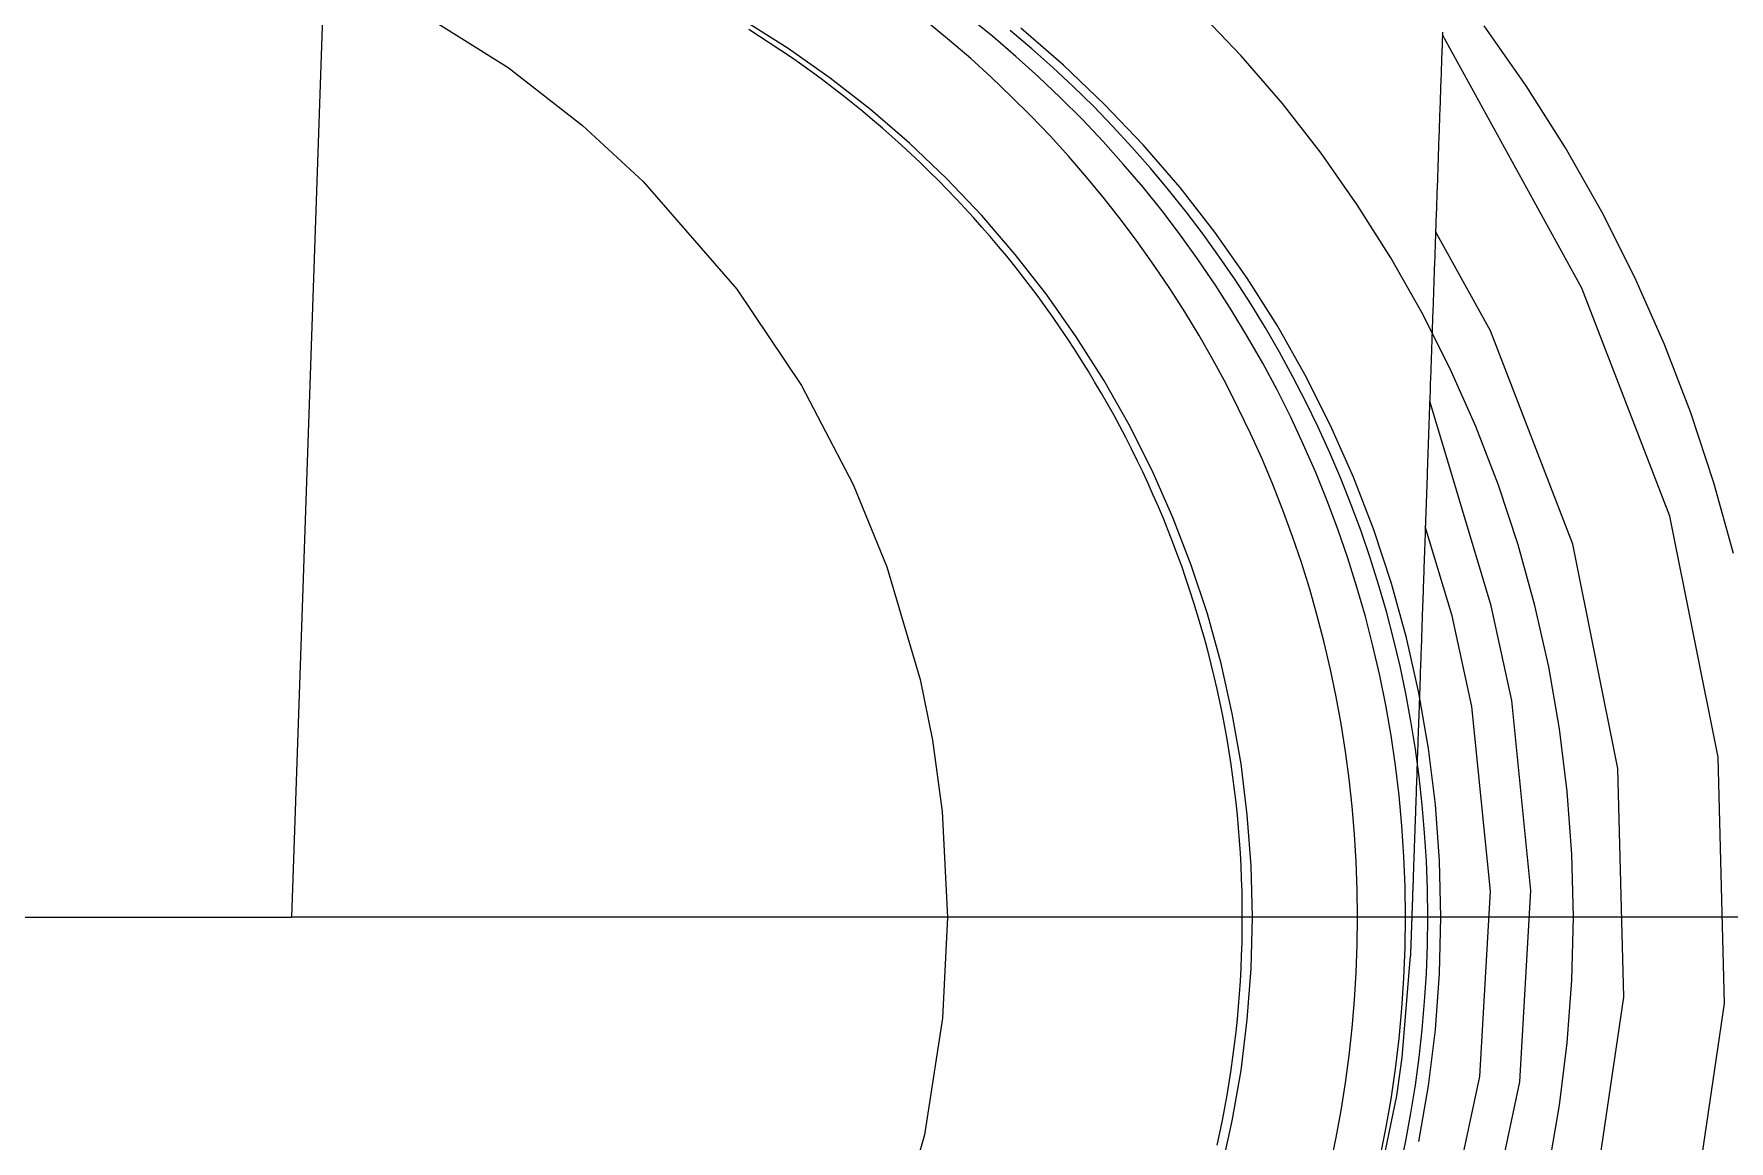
# Model space of a CAD drawing. Header units: millimetres. Extents: x -1292 to 2253, y 326 to 453.
# Drawn here: x 2097.41989 to 2097.45827, y 357.09449 to 357.11957 of the extents above; entities that cross this region are included whole.
import ezdxf

# ---------------------------------------------------------------- set-up
doc = ezdxf.new("R2010")
doc.units = ezdxf.units.MM
doc.header["$LTSCALE"] = 0.5
doc.linetypes.add('HIDDENX2', pattern=[0.75, 0.5, -0.25])
doc.layers.add('Eixo', color=4, linetype='HIDDENX2')
doc.layers.add('Esgoto', color=5, linetype='ByLayer')

msp = doc.modelspace()

# ---------------------------------------------------------------- linework, layer by layer
at = {"layer": 'Eixo'}
for p in [(2097.428394, 357.176699), (2097.348139, 357.099565), (2097.425719, 357.099565, -0.07957), (2097.425719, 357.099565, 0.10706), (2097.494499, 357.099565)]:
    msp.add_line(p, (2097.425719, 357.099565), dxfattribs=at)
at = {"layer": 'Esgoto', "color": 2}
for p, q in [((2097.428345, 357.12024), (2097.430628, 357.11881)), ((2097.447224, 357.119074), (2097.446241, 357.120107)), ((2097.436968, 357.119241), (2097.435987, 357.119863)), ((2097.440622, 357.119424), (2097.440137, 357.119822)), ((2097.441601, 357.119512), (2097.441065, 357.119946)), ((2097.443197, 357.118867), (2097.44223, 357.119702)), ((2097.453677, 357.118399), (2097.45272, 357.119759)), ((2097.43632, 357.119516), (2097.436075, 357.119671)), ((2097.436562, 357.119359), (2097.43632, 357.119516)), ((2097.436803, 357.119199), (2097.436562, 357.119359)), ((2097.441098, 357.119013), (2097.440622, 357.119424)), ((2097.442124, 357.119064), (2097.441601, 357.119512)), ((2097.44248, 357.119238), (2097.441995, 357.11965)), ((2097.451769, 357.119288), (2097.451766, 357.119207)), ((2097.451771, 357.11937), (2097.451769, 357.119288)), ((2097.451774, 357.119451), (2097.451771, 357.11937)), ((2097.451777, 357.119532), (2097.451774, 357.119451)), ((2097.45178, 357.119613), (2097.451777, 357.119532)), ((2097.454934, 357.11381), (2097.451778, 357.119553)), ((2097.437042, 357.119036), (2097.436803, 357.119199)), ((2097.437916, 357.118572), (2097.436968, 357.119241)), ((2097.437279, 357.11887), (2097.437042, 357.119036)), ((2097.441563, 357.118592), (2097.441098, 357.119013)), ((2097.442636, 357.118602), (2097.442124, 357.119064)), ((2097.442956, 357.118815), (2097.44248, 357.119238)), ((2097.448154, 357.117994), (2097.447224, 357.119074)), ((2097.451757, 357.118964), (2097.451754, 357.118883)), ((2097.45176, 357.119045), (2097.451757, 357.118964)), ((2097.451763, 357.119126), (2097.45176, 357.119045)), ((2097.451766, 357.119207), (2097.451763, 357.119126)), ((2097.430628, 357.11881), (2097.432307, 357.117501)), ((2097.437514, 357.118701), (2097.437279, 357.11887)), ((2097.437747, 357.11853), (2097.437514, 357.118701)), ((2097.437978, 357.118355), (2097.437747, 357.11853)), ((2097.438831, 357.117858), (2097.437916, 357.118572)), ((2097.442018, 357.118159), (2097.441563, 357.118592)), ((2097.443135, 357.118127), (2097.442636, 357.118602)), ((2097.443421, 357.11838), (2097.442956, 357.118815)), ((2097.444122, 357.117985), (2097.443197, 357.118867)), ((2097.451743, 357.11856), (2097.45174, 357.118479)), ((2097.451746, 357.118641), (2097.451743, 357.11856)), ((2097.451749, 357.118721), (2097.451746, 357.118641)), ((2097.451752, 357.118802), (2097.451749, 357.118721)), ((2097.451754, 357.118883), (2097.451752, 357.118802)), ((2097.438206, 357.118178), (2097.437978, 357.118355)), ((2097.438432, 357.117998), (2097.438206, 357.118178)), ((2097.442462, 357.117716), (2097.442018, 357.118159)), ((2097.443875, 357.117933), (2097.443421, 357.11838)), ((2097.451729, 357.118156), (2097.451726, 357.118076)), ((2097.451732, 357.118237), (2097.451729, 357.118156)), ((2097.451735, 357.118317), (2097.451732, 357.118237)), ((2097.451738, 357.118398), (2097.451735, 357.118317)), ((2097.45174, 357.118479), (2097.451738, 357.118398)), ((2097.454566, 357.116993), (2097.453677, 357.118399)), ((2097.438657, 357.117815), (2097.438432, 357.117998)), ((2097.438878, 357.117629), (2097.438657, 357.117815)), ((2097.43971, 357.117099), (2097.438831, 357.117858)), ((2097.443621, 357.117639), (2097.443135, 357.118127)), ((2097.444318, 357.117476), (2097.443875, 357.117933)), ((2097.445003, 357.117059), (2097.444122, 357.117985)), ((2097.44903, 357.11687), (2097.448154, 357.117994)), ((2097.451715, 357.117754), (2097.451712, 357.117673)), ((2097.451718, 357.117834), (2097.451715, 357.117754)), ((2097.451721, 357.117914), (2097.451718, 357.117834)), ((2097.451724, 357.117995), (2097.451721, 357.117914)), ((2097.451726, 357.118076), (2097.451724, 357.117995)), ((2097.432307, 357.117501), (2097.43368, 357.116231)), ((2097.439098, 357.117441), (2097.438878, 357.117629)), ((2097.439315, 357.11725), (2097.439098, 357.117441)), ((2097.442896, 357.117261), (2097.442462, 357.117716)), ((2097.444094, 357.117138), (2097.443621, 357.117639)), ((2097.44475, 357.117008), (2097.444318, 357.117476)), ((2097.451704, 357.117432), (2097.451701, 357.117352)), ((2097.451707, 357.117513), (2097.451704, 357.117432)), ((2097.45171, 357.117593), (2097.451707, 357.117513)), ((2097.451712, 357.117673), (2097.45171, 357.117593)), ((2097.43953, 357.117056), (2097.439315, 357.11725)), ((2097.439743, 357.11686), (2097.43953, 357.117056)), ((2097.44055, 357.116298), (2097.43971, 357.117099)), ((2097.443318, 357.116797), (2097.442896, 357.117261)), ((2097.444554, 357.116624), (2097.444094, 357.117138)), ((2097.445171, 357.11653), (2097.44475, 357.117008)), ((2097.445837, 357.116091), (2097.445003, 357.117059)), ((2097.45169, 357.117032), (2097.451687, 357.116952)), ((2097.451693, 357.117112), (2097.45169, 357.117032)), ((2097.451696, 357.117192), (2097.451693, 357.117112)), ((2097.451699, 357.117272), (2097.451696, 357.117192)), ((2097.451701, 357.117352), (2097.451699, 357.117272)), ((2097.455385, 357.115545), (2097.454566, 357.116993)), ((2097.439953, 357.116661), (2097.439743, 357.11686)), ((2097.440161, 357.116459), (2097.439953, 357.116661)), ((2097.443729, 357.116322), (2097.443318, 357.116797)), ((2097.445, 357.116099), (2097.444554, 357.116624)), ((2097.449851, 357.115704), (2097.44903, 357.11687)), ((2097.451676, 357.116633), (2097.451674, 357.116553)), ((2097.451679, 357.116712), (2097.451676, 357.116633)), ((2097.451682, 357.116792), (2097.451679, 357.116712)), ((2097.451685, 357.116872), (2097.451682, 357.116792)), ((2097.451687, 357.116952), (2097.451685, 357.116872)), ((2097.43368, 357.116231), (2097.435803, 357.11379)), ((2097.440366, 357.116256), (2097.440161, 357.116459)), ((2097.440569, 357.116049), (2097.440366, 357.116256)), ((2097.44135, 357.115457), (2097.44055, 357.116298)), ((2097.444128, 357.115838), (2097.443729, 357.116322)), ((2097.445579, 357.116042), (2097.445171, 357.11653)), ((2097.451663, 357.116235), (2097.45166, 357.116156)), ((2097.451665, 357.116314), (2097.451663, 357.116235)), ((2097.451668, 357.116394), (2097.451665, 357.116314)), ((2097.451671, 357.116473), (2097.451668, 357.116394)), ((2097.451674, 357.116553), (2097.451671, 357.116473)), ((2097.440769, 357.11584), (2097.440569, 357.116049)), ((2097.440966, 357.115629), (2097.440769, 357.11584)), ((2097.444516, 357.115344), (2097.444128, 357.115838)), ((2097.445431, 357.115562), (2097.445, 357.116099)), ((2097.445976, 357.115543), (2097.445579, 357.116042)), ((2097.446623, 357.115083), (2097.445837, 357.116091)), ((2097.451649, 357.115839), (2097.451646, 357.11576)), ((2097.451652, 357.115918), (2097.451649, 357.115839)), ((2097.451654, 357.115997), (2097.451652, 357.115918)), ((2097.451657, 357.116076), (2097.451654, 357.115997)), ((2097.45166, 357.116156), (2097.451657, 357.116076)), ((2097.441161, 357.115415), (2097.440966, 357.115629)), ((2097.442108, 357.114578), (2097.44135, 357.115457)), ((2097.445849, 357.115013), (2097.445431, 357.115562)), ((2097.44636, 357.115035), (2097.445976, 357.115543)), ((2097.450613, 357.1145), (2097.449851, 357.115704)), ((2097.451638, 357.115523), (2097.451635, 357.115444)), ((2097.451641, 357.115602), (2097.451638, 357.115523)), ((2097.451643, 357.115681), (2097.451641, 357.115602)), ((2097.451646, 357.11576), (2097.451643, 357.115681)), ((2097.456133, 357.114059), (2097.455385, 357.115545)), ((2097.441354, 357.115199), (2097.441161, 357.115415)), ((2097.441543, 357.114981), (2097.441354, 357.115199)), ((2097.444891, 357.11484), (2097.444516, 357.115344)), ((2097.447359, 357.114038), (2097.446623, 357.115083)), ((2097.451624, 357.11513), (2097.451622, 357.115051)), ((2097.452863, 357.112845), (2097.451623, 357.1151)), ((2097.451627, 357.115208), (2097.451624, 357.11513)), ((2097.45163, 357.115287), (2097.451627, 357.115208)), ((2097.451632, 357.115366), (2097.45163, 357.115287)), ((2097.451635, 357.115444), (2097.451632, 357.115366)), ((2097.44173, 357.11476), (2097.441543, 357.114981)), ((2097.441915, 357.114537), (2097.44173, 357.11476)), ((2097.445255, 357.114328), (2097.444891, 357.11484)), ((2097.446251, 357.114454), (2097.445849, 357.115013)), ((2097.446732, 357.114518), (2097.44636, 357.115035)), ((2097.451611, 357.114738), (2097.451608, 357.11466)), ((2097.451613, 357.114816), (2097.451611, 357.114738)), ((2097.451616, 357.114895), (2097.451613, 357.114816)), ((2097.451619, 357.114973), (2097.451616, 357.114895)), ((2097.451622, 357.115051), (2097.451619, 357.114973)), ((2097.442096, 357.114311), (2097.441915, 357.114537)), ((2097.442275, 357.114084), (2097.442096, 357.114311)), ((2097.442822, 357.113662), (2097.442108, 357.114578)), ((2097.445605, 357.113807), (2097.445255, 357.114328)), ((2097.446639, 357.113884), (2097.446251, 357.114454)), ((2097.447091, 357.113992), (2097.446732, 357.114518)), ((2097.451315, 357.113259), (2097.450613, 357.1145)), ((2097.451597, 357.114348), (2097.451594, 357.11427)), ((2097.4516, 357.114426), (2097.451597, 357.114348)), ((2097.451603, 357.114504), (2097.4516, 357.114426)), ((2097.451605, 357.114582), (2097.451603, 357.114504)), ((2097.451608, 357.11466), (2097.451605, 357.114582)), ((2097.442451, 357.113854), (2097.442275, 357.114084)), ((2097.447437, 357.113457), (2097.447091, 357.113992)), ((2097.448042, 357.112958), (2097.447359, 357.114038)), ((2097.451584, 357.113959), (2097.451581, 357.113882)), ((2097.451586, 357.114037), (2097.451584, 357.113959)), ((2097.451589, 357.114114), (2097.451586, 357.114037)), ((2097.451592, 357.114192), (2097.451589, 357.114114)), ((2097.451594, 357.11427), (2097.451592, 357.114192)), ((2097.456806, 357.112538), (2097.456133, 357.114059)), ((2097.435803, 357.11379), (2097.437268, 357.111608)), ((2097.442624, 357.113622), (2097.442451, 357.113854)), ((2097.442795, 357.113389), (2097.442624, 357.113622)), ((2097.44349, 357.112712), (2097.442822, 357.113662)), ((2097.445943, 357.113278), (2097.445605, 357.113807)), ((2097.447011, 357.113304), (2097.446639, 357.113884)), ((2097.45157, 357.113573), (2097.451568, 357.113495)), ((2097.451573, 357.11365), (2097.45157, 357.113573)), ((2097.451576, 357.113727), (2097.451573, 357.11365)), ((2097.451578, 357.113804), (2097.451576, 357.113727)), ((2097.451581, 357.113882), (2097.451578, 357.113804)), ((2097.45693, 357.108652), (2097.454934, 357.11381)), ((2097.442962, 357.113153), (2097.442795, 357.113389)), ((2097.443127, 357.112915), (2097.442962, 357.113153)), ((2097.446268, 357.112741), (2097.445943, 357.113278)), ((2097.447368, 357.112714), (2097.447011, 357.113304)), ((2097.447769, 357.112914), (2097.447437, 357.113457)), ((2097.451955, 357.111986), (2097.451315, 357.113259)), ((2097.451557, 357.113188), (2097.451554, 357.113111)), ((2097.45156, 357.113265), (2097.451557, 357.113188)), ((2097.451562, 357.113342), (2097.45156, 357.113265)), ((2097.451565, 357.113418), (2097.451562, 357.113342)), ((2097.451568, 357.113495), (2097.451565, 357.113418)), ((2097.443288, 357.112675), (2097.443127, 357.112915)), ((2097.448089, 357.112363), (2097.447769, 357.112914)), ((2097.448672, 357.111845), (2097.448042, 357.112958)), ((2097.451544, 357.112806), (2097.451541, 357.11273)), ((2097.451546, 357.112882), (2097.451544, 357.112806)), ((2097.451549, 357.112958), (2097.451546, 357.112882)), ((2097.451552, 357.113035), (2097.451549, 357.112958)), ((2097.451554, 357.113111), (2097.451552, 357.113035)), ((2097.454733, 357.108012), (2097.452863, 357.112845)), ((2097.443447, 357.112433), (2097.443288, 357.112675)), ((2097.443603, 357.112189), (2097.443447, 357.112433)), ((2097.444111, 357.111731), (2097.44349, 357.112712)), ((2097.446581, 357.112196), (2097.446268, 357.112741)), ((2097.447709, 357.112115), (2097.447368, 357.112714)), ((2097.45153, 357.112426), (2097.451528, 357.11235)), ((2097.451533, 357.112502), (2097.45153, 357.112426)), ((2097.451536, 357.112578), (2097.451533, 357.112502)), ((2097.451538, 357.112653), (2097.451536, 357.112578)), ((2097.451541, 357.11273), (2097.451538, 357.112653)), ((2097.457405, 357.110986), (2097.456806, 357.112538)), ((2097.443756, 357.111943), (2097.443603, 357.112189)), ((2097.446879, 357.111643), (2097.446581, 357.112196)), ((2097.448034, 357.111507), (2097.447709, 357.112115)), ((2097.448395, 357.111805), (2097.448089, 357.112363)), ((2097.451517, 357.112049), (2097.451515, 357.111974)), ((2097.45152, 357.112124), (2097.451517, 357.112049)), ((2097.451523, 357.112199), (2097.45152, 357.112124)), ((2097.451525, 357.112275), (2097.451523, 357.112199)), ((2097.451528, 357.11235), (2097.451525, 357.112275)), ((2097.443905, 357.111695), (2097.443756, 357.111943)), ((2097.444052, 357.111446), (2097.443905, 357.111695)), ((2097.444683, 357.11072), (2097.444111, 357.111731)), ((2097.447165, 357.111084), (2097.446879, 357.111643)), ((2097.448687, 357.111239), (2097.448395, 357.111805)), ((2097.449246, 357.110703), (2097.448672, 357.111845)), ((2097.451504, 357.111675), (2097.451502, 357.1116)), ((2097.451507, 357.111749), (2097.451504, 357.111675)), ((2097.45151, 357.111824), (2097.451507, 357.111749)), ((2097.451512, 357.111899), (2097.45151, 357.111824)), ((2097.451515, 357.111974), (2097.451512, 357.111899)), ((2097.452533, 357.110682), (2097.451955, 357.111986)), ((2097.437268, 357.111608), (2097.43844, 357.109369)), ((2097.444196, 357.111195), (2097.444052, 357.111446)), ((2097.448343, 357.110891), (2097.448034, 357.111507)), ((2097.448965, 357.110666), (2097.448687, 357.111239)), ((2097.451489, 357.11123), (2097.451486, 357.111156)), ((2097.451492, 357.111303), (2097.451489, 357.11123)), ((2097.45288, 357.106617), (2097.45149, 357.111254)), ((2097.451494, 357.111377), (2097.451492, 357.111303)), ((2097.451497, 357.111451), (2097.451494, 357.111377)), ((2097.451499, 357.111526), (2097.451497, 357.111451)), ((2097.451502, 357.1116), (2097.451499, 357.111526)), ((2097.444336, 357.110942), (2097.444196, 357.111195)), ((2097.444474, 357.110687), (2097.444336, 357.110942)), ((2097.447436, 357.110518), (2097.447165, 357.111084)), ((2097.448635, 357.110267), (2097.448343, 357.110891)), ((2097.451476, 357.110863), (2097.451474, 357.110789)), ((2097.451479, 357.110936), (2097.451476, 357.110863)), ((2097.451481, 357.111009), (2097.451479, 357.110936)), ((2097.451484, 357.111082), (2097.451481, 357.111009)), ((2097.451486, 357.111156), (2097.451484, 357.111082)), ((2097.457926, 357.109406), (2097.457405, 357.110986)), ((2097.444608, 357.110431), (2097.444474, 357.110687)), ((2097.445205, 357.109683), (2097.444683, 357.11072)), ((2097.447694, 357.109945), (2097.447436, 357.110518)), ((2097.449229, 357.110086), (2097.448965, 357.110666)), ((2097.449764, 357.109534), (2097.449246, 357.110703)), ((2097.451464, 357.110499), (2097.451461, 357.110427)), ((2097.451466, 357.110571), (2097.451464, 357.110499)), ((2097.451469, 357.110644), (2097.451466, 357.110571)), ((2097.451471, 357.110717), (2097.451469, 357.110644)), ((2097.451474, 357.110789), (2097.451471, 357.110717)), ((2097.453045, 357.109352), (2097.452533, 357.110682)), ((2097.444739, 357.110173), (2097.444608, 357.110431)), ((2097.444867, 357.109913), (2097.444739, 357.110173)), ((2097.448911, 357.109635), (2097.448635, 357.110267)), ((2097.449479, 357.1095), (2097.449229, 357.110086)), ((2097.451451, 357.110139), (2097.451449, 357.110068)), ((2097.451454, 357.110211), (2097.451451, 357.110139)), ((2097.451456, 357.110282), (2097.451454, 357.110211)), ((2097.451459, 357.110355), (2097.451456, 357.110282)), ((2097.451461, 357.110427), (2097.451459, 357.110355)), ((2097.444992, 357.109652), (2097.444867, 357.109913)), ((2097.447938, 357.109366), (2097.447694, 357.109945)), ((2097.451436, 357.109712), (2097.451434, 357.109642)), ((2097.451439, 357.109783), (2097.451436, 357.109712)), ((2097.451441, 357.109854), (2097.451439, 357.109783)), ((2097.451444, 357.109925), (2097.451441, 357.109854)), ((2097.451446, 357.109996), (2097.451444, 357.109925)), ((2097.451449, 357.110068), (2097.451446, 357.109996)), ((2097.43844, 357.109369), (2097.439199, 357.107501)), ((2097.445114, 357.10939), (2097.444992, 357.109652)), ((2097.445232, 357.109126), (2097.445114, 357.10939)), ((2097.445675, 357.108621), (2097.445205, 357.109683)), ((2097.448168, 357.108782), (2097.447938, 357.109366)), ((2097.44917, 357.108996), (2097.448911, 357.109635)), ((2097.449715, 357.108908), (2097.449479, 357.1095)), ((2097.450223, 357.108341), (2097.449764, 357.109534)), ((2097.451424, 357.109361), (2097.451422, 357.109291)), ((2097.451427, 357.109431), (2097.451424, 357.109361)), ((2097.451429, 357.109501), (2097.451427, 357.109431)), ((2097.451432, 357.109571), (2097.451429, 357.109501)), ((2097.451434, 357.109642), (2097.451432, 357.109571)), ((2097.453492, 357.107998), (2097.453045, 357.109352)), ((2097.458369, 357.107802), (2097.457926, 357.109406)), ((2097.445348, 357.10886), (2097.445232, 357.109126)), ((2097.449412, 357.108351), (2097.44917, 357.108996)), ((2097.45141, 357.108944), (2097.451407, 357.108875)), ((2097.451412, 357.109013), (2097.45141, 357.108944)), ((2097.451415, 357.109082), (2097.451412, 357.109013)), ((2097.451417, 357.109151), (2097.451415, 357.109082)), ((2097.451419, 357.109221), (2097.451417, 357.109151)), ((2097.451422, 357.109291), (2097.451419, 357.109221)), ((2097.44546, 357.108593), (2097.445348, 357.10886)), ((2097.445568, 357.108325), (2097.44546, 357.108593)), ((2097.446093, 357.107537), (2097.445675, 357.108621)), ((2097.448384, 357.108192), (2097.448168, 357.108782)), ((2097.449936, 357.108311), (2097.449715, 357.108908)), ((2097.451398, 357.108601), (2097.451395, 357.108533)), ((2097.4514, 357.108669), (2097.451398, 357.108601)), ((2097.451403, 357.108737), (2097.4514, 357.108669)), ((2097.451405, 357.108806), (2097.451403, 357.108737)), ((2097.451407, 357.108875), (2097.451405, 357.108806)), ((2097.458024, 357.103186), (2097.45693, 357.108652)), ((2097.445674, 357.108055), (2097.445568, 357.108325)), ((2097.448586, 357.107597), (2097.448384, 357.108192)), ((2097.449636, 357.107699), (2097.449412, 357.108351)), ((2097.450142, 357.107708), (2097.449936, 357.108311)), ((2097.450624, 357.107127), (2097.450223, 357.108341)), ((2097.451384, 357.108195), (2097.451381, 357.108128)), ((2097.451386, 357.108262), (2097.451384, 357.108195)), ((2097.451388, 357.10833), (2097.451386, 357.108262)), ((2097.451391, 357.108397), (2097.451388, 357.10833)), ((2097.451393, 357.108465), (2097.451391, 357.108397)), ((2097.451998, 357.106389), (2097.451391, 357.108413)), ((2097.451395, 357.108533), (2097.451393, 357.108465)), ((2097.445776, 357.107785), (2097.445674, 357.108055)), ((2097.445875, 357.107513), (2097.445776, 357.107785)), ((2097.45137, 357.107796), (2097.451368, 357.10773)), ((2097.451372, 357.107862), (2097.45137, 357.107796)), ((2097.451374, 357.107928), (2097.451372, 357.107862)), ((2097.451377, 357.107995), (2097.451374, 357.107928)), ((2097.451379, 357.108061), (2097.451377, 357.107995)), ((2097.451381, 357.108128), (2097.451379, 357.108061)), ((2097.453872, 357.106624), (2097.453492, 357.107998)), ((2097.455749, 357.102931), (2097.454733, 357.108012)), ((2097.439199, 357.107501), (2097.439952, 357.104947)), ((2097.44597, 357.107239), (2097.445875, 357.107513)), ((2097.446457, 357.106435), (2097.446093, 357.107537)), ((2097.448773, 357.106998), (2097.448586, 357.107597)), ((2097.449844, 357.107042), (2097.449636, 357.107699)), ((2097.450334, 357.107101), (2097.450142, 357.107708)), ((2097.451356, 357.107404), (2097.451354, 357.10734)), ((2097.451359, 357.107469), (2097.451356, 357.107404)), ((2097.451361, 357.107534), (2097.451359, 357.107469)), ((2097.451363, 357.107599), (2097.451361, 357.107534)), ((2097.451365, 357.107665), (2097.451363, 357.107599)), ((2097.451368, 357.10773), (2097.451365, 357.107665)), ((2097.446062, 357.106965), (2097.44597, 357.107239)), ((2097.450033, 357.106379), (2097.449844, 357.107042)), ((2097.45051, 357.106489), (2097.450334, 357.107101)), ((2097.450965, 357.105895), (2097.450624, 357.107127)), ((2097.451343, 357.10702), (2097.451341, 357.106957)), ((2097.451345, 357.107083), (2097.451343, 357.10702)), ((2097.451347, 357.107147), (2097.451345, 357.107083)), ((2097.45135, 357.107211), (2097.451347, 357.107147)), ((2097.451352, 357.107275), (2097.45135, 357.107211)), ((2097.451354, 357.10734), (2097.451352, 357.107275)), ((2097.446151, 357.106689), (2097.446062, 357.106965)), ((2097.446236, 357.106413), (2097.446151, 357.106689)), ((2097.448945, 357.106394), (2097.448773, 357.106998)), ((2097.45133, 357.106644), (2097.451328, 357.106582)), ((2097.451332, 357.106706), (2097.45133, 357.106644)), ((2097.451334, 357.106768), (2097.451332, 357.106706)), ((2097.451336, 357.106831), (2097.451334, 357.106768)), ((2097.451339, 357.106894), (2097.451336, 357.106831)), ((2097.451341, 357.106957), (2097.451339, 357.106894)), ((2097.454184, 357.105233), (2097.453872, 357.106624)), ((2097.446318, 357.106135), (2097.446236, 357.106413)), ((2097.446766, 357.105315), (2097.446457, 357.106435)), ((2097.449103, 357.105786), (2097.448945, 357.106394)), ((2097.450205, 357.105711), (2097.450033, 357.106379)), ((2097.450672, 357.105873), (2097.45051, 357.106489)), ((2097.451317, 357.106275), (2097.451315, 357.106214)), ((2097.451319, 357.106336), (2097.451317, 357.106275)), ((2097.451321, 357.106397), (2097.451319, 357.106336)), ((2097.451323, 357.106458), (2097.451321, 357.106397)), ((2097.451326, 357.10652), (2097.451323, 357.106458)), ((2097.451328, 357.106582), (2097.451326, 357.10652)), ((2097.452447, 357.104334), (2097.451998, 357.106389)), ((2097.453348, 357.104477), (2097.45288, 357.106617)), ((2097.446397, 357.105857), (2097.446318, 357.106135)), ((2097.446472, 357.105577), (2097.446397, 357.105857)), ((2097.450818, 357.105253), (2097.450672, 357.105873)), ((2097.451245, 357.104647), (2097.450965, 357.105895)), ((2097.451303, 357.105855), (2097.451301, 357.105796)), ((2097.451305, 357.105914), (2097.451303, 357.105855)), ((2097.451307, 357.105974), (2097.451305, 357.105914)), ((2097.451309, 357.106034), (2097.451307, 357.105974)), ((2097.451311, 357.106094), (2097.451309, 357.106034)), ((2097.451313, 357.106154), (2097.451311, 357.106094)), ((2097.451315, 357.106214), (2097.451313, 357.106154)), ((2097.446544, 357.105297), (2097.446472, 357.105577)), ((2097.449246, 357.105174), (2097.449103, 357.105786)), ((2097.450359, 357.105039), (2097.450205, 357.105711)), ((2097.45129, 357.105504), (2097.451288, 357.105446)), ((2097.451292, 357.105562), (2097.45129, 357.105504)), ((2097.451294, 357.10562), (2097.451292, 357.105562)), ((2097.451296, 357.105678), (2097.451294, 357.10562)), ((2097.451298, 357.105737), (2097.451296, 357.105678)), ((2097.451301, 357.105796), (2097.451298, 357.105737)), ((2097.446612, 357.105016), (2097.446544, 357.105297)), ((2097.44702, 357.104182), (2097.446766, 357.105315)), ((2097.449374, 357.104559), (2097.449246, 357.105174)), ((2097.45095, 357.104629), (2097.450818, 357.105253)), ((2097.451277, 357.105104), (2097.451275, 357.105048)), ((2097.451278, 357.105161), (2097.451277, 357.105104)), ((2097.45128, 357.105217), (2097.451278, 357.105161)), ((2097.451282, 357.105274), (2097.45128, 357.105217)), ((2097.451284, 357.105331), (2097.451282, 357.105274)), ((2097.451286, 357.105388), (2097.451284, 357.105331)), ((2097.451288, 357.105446), (2097.451286, 357.105388)), ((2097.454428, 357.103828), (2097.454184, 357.105233)), ((2097.439952, 357.104947), (2097.44023, 357.103577)), ((2097.446677, 357.104733), (2097.446612, 357.105016)), ((2097.446738, 357.104451), (2097.446677, 357.104733)), ((2097.450496, 357.104364), (2097.450359, 357.105039)), ((2097.451263, 357.104716), (2097.451261, 357.104662)), ((2097.451265, 357.104771), (2097.451263, 357.104716)), ((2097.451267, 357.104826), (2097.451265, 357.104771)), ((2097.451269, 357.104881), (2097.451267, 357.104826)), ((2097.451271, 357.104937), (2097.451269, 357.104881)), ((2097.451273, 357.104992), (2097.451271, 357.104937)), ((2097.451275, 357.105048), (2097.451273, 357.104992)), ((2097.446796, 357.104167), (2097.446738, 357.104451)), ((2097.449487, 357.103941), (2097.449374, 357.104559)), ((2097.450614, 357.103684), (2097.450496, 357.104364)), ((2097.451066, 357.104003), (2097.45095, 357.104629)), ((2097.451463, 357.103388), (2097.451245, 357.104647)), ((2097.45125, 357.104341), (2097.451248, 357.104288)), ((2097.451252, 357.104393), (2097.45125, 357.104341)), ((2097.451254, 357.104447), (2097.451252, 357.104393)), ((2097.451256, 357.1045), (2097.451254, 357.104447)), ((2097.451257, 357.104554), (2097.451256, 357.1045)), ((2097.451259, 357.104608), (2097.451257, 357.104554)), ((2097.451261, 357.104662), (2097.451259, 357.104608)), ((2097.452863, 357.100152), (2097.452447, 357.104334)), ((2097.453776, 357.100172), (2097.453348, 357.104477)), ((2097.446851, 357.103883), (2097.446796, 357.104167)), ((2097.447219, 357.103037), (2097.44702, 357.104182)), ((2097.449586, 357.103321), (2097.449487, 357.103941)), ((2097.451167, 357.103374), (2097.451066, 357.104003)), ((2097.451237, 357.103977), (2097.451236, 357.103926)), ((2097.451239, 357.104028), (2097.451237, 357.103977)), ((2097.451241, 357.104079), (2097.451239, 357.104028)), ((2097.451243, 357.104131), (2097.451241, 357.104079)), ((2097.451245, 357.104183), (2097.451243, 357.104131)), ((2097.451246, 357.104235), (2097.451245, 357.104183)), ((2097.451248, 357.104288), (2097.451246, 357.104235)), ((2097.44023, 357.103577), (2097.440452, 357.101961)), ((2097.446902, 357.103598), (2097.446851, 357.103883)), ((2097.446949, 357.103312), (2097.446902, 357.103598)), ((2097.450714, 357.103002), (2097.450614, 357.103684)), ((2097.451224, 357.103577), (2097.451222, 357.103528)), ((2097.451225, 357.103626), (2097.451224, 357.103577)), ((2097.451227, 357.103675), (2097.451225, 357.103626)), ((2097.451229, 357.103725), (2097.451227, 357.103675)), ((2097.45123, 357.103775), (2097.451229, 357.103725)), ((2097.451232, 357.103825), (2097.45123, 357.103775)), ((2097.451234, 357.103875), (2097.451232, 357.103825)), ((2097.451236, 357.103926), (2097.451234, 357.103875)), ((2097.454602, 357.102413), (2097.454428, 357.103828)), ((2097.446993, 357.103026), (2097.446949, 357.103312)), ((2097.449669, 357.102698), (2097.449586, 357.103321)), ((2097.451252, 357.102743), (2097.451167, 357.103374)), ((2097.45121, 357.103193), (2097.451209, 357.103147)), ((2097.451212, 357.10324), (2097.45121, 357.103193)), ((2097.451214, 357.103288), (2097.451212, 357.10324)), ((2097.451215, 357.103335), (2097.451214, 357.103288)), ((2097.451217, 357.103383), (2097.451215, 357.103335)), ((2097.451219, 357.103431), (2097.451217, 357.103383)), ((2097.45122, 357.103479), (2097.451219, 357.103431)), ((2097.451222, 357.103528), (2097.45122, 357.103479)), ((2097.451619, 357.102119), (2097.451463, 357.103388)), ((2097.458167, 357.097613), (2097.458024, 357.103186)), ((2097.447034, 357.10274), (2097.446993, 357.103026)), ((2097.447361, 357.101885), (2097.447219, 357.103037)), ((2097.450797, 357.102318), (2097.450714, 357.103002)), ((2097.451198, 357.102828), (2097.451196, 357.102783)), ((2097.451199, 357.102872), (2097.451198, 357.102828)), ((2097.451201, 357.102917), (2097.451199, 357.102872)), ((2097.451202, 357.102963), (2097.451201, 357.102917)), ((2097.451204, 357.103008), (2097.451202, 357.102963)), ((2097.451205, 357.103054), (2097.451204, 357.103008)), ((2097.451207, 357.1031), (2097.451205, 357.103054)), ((2097.451209, 357.103147), (2097.451207, 357.1031)), ((2097.455883, 357.09775), (2097.455749, 357.102931)), ((2097.447071, 357.102453), (2097.447034, 357.10274)), ((2097.447105, 357.102165), (2097.447071, 357.102453)), ((2097.449737, 357.102074), (2097.449669, 357.102698)), ((2097.451184, 357.102438), (2097.451183, 357.102396)), ((2097.451186, 357.10248), (2097.451184, 357.102438)), ((2097.451187, 357.102522), (2097.451186, 357.10248)), ((2097.451188, 357.102565), (2097.451187, 357.102522)), ((2097.45119, 357.102608), (2097.451188, 357.102565)), ((2097.451191, 357.102651), (2097.45119, 357.102608)), ((2097.451193, 357.102695), (2097.451191, 357.102651)), ((2097.451195, 357.102739), (2097.451193, 357.102695)), ((2097.451196, 357.102783), (2097.451195, 357.102739)), ((2097.451322, 357.102109), (2097.451252, 357.102743)), ((2097.454707, 357.100991), (2097.454602, 357.102413)), ((2097.447135, 357.101877), (2097.447105, 357.102165)), ((2097.44979, 357.101448), (2097.449737, 357.102074)), ((2097.450861, 357.101631), (2097.450797, 357.102318)), ((2097.45117, 357.102031), (2097.451169, 357.101991)), ((2097.451171, 357.10207), (2097.45117, 357.102031)), ((2097.451173, 357.10211), (2097.451171, 357.10207)), ((2097.451174, 357.10215), (2097.451173, 357.10211)), ((2097.451175, 357.10219), (2097.451174, 357.10215)), ((2097.451177, 357.102231), (2097.451175, 357.10219)), ((2097.451178, 357.102272), (2097.451177, 357.102231)), ((2097.45118, 357.102313), (2097.451178, 357.102272)), ((2097.451181, 357.102354), (2097.45118, 357.102313)), ((2097.451183, 357.102396), (2097.451181, 357.102354)), ((2097.451376, 357.101475), (2097.451322, 357.102109)), ((2097.451713, 357.100843), (2097.451619, 357.102119)), ((2097.440452, 357.101961), (2097.440574, 357.099565)), ((2097.447161, 357.101589), (2097.447135, 357.101877)), ((2097.447446, 357.100726), (2097.447361, 357.101885)), ((2097.451157, 357.101649), (2097.451155, 357.101613)), ((2097.451158, 357.101686), (2097.451157, 357.101649)), ((2097.451159, 357.101724), (2097.451158, 357.101686)), ((2097.451161, 357.101761), (2097.451159, 357.101724)), ((2097.451162, 357.101799), (2097.451161, 357.101761)), ((2097.451163, 357.101837), (2097.451162, 357.101799)), ((2097.451165, 357.101875), (2097.451163, 357.101837)), ((2097.451166, 357.101914), (2097.451165, 357.101875)), ((2097.451167, 357.101952), (2097.451166, 357.101914)), ((2097.451169, 357.101991), (2097.451167, 357.101952)), ((2097.447184, 357.1013), (2097.447161, 357.101589)), ((2097.447204, 357.101012), (2097.447184, 357.1013)), ((2097.449828, 357.100821), (2097.44979, 357.101448)), ((2097.450906, 357.100943), (2097.450861, 357.101631)), ((2097.451143, 357.101259), (2097.451142, 357.101225)), ((2097.451144, 357.101293), (2097.451143, 357.101259)), ((2097.451146, 357.101328), (2097.451144, 357.101293)), ((2097.451147, 357.101363), (2097.451146, 357.101328)), ((2097.451148, 357.101398), (2097.451147, 357.101363)), ((2097.451149, 357.101433), (2097.451148, 357.101398)), ((2097.45115, 357.101468), (2097.451149, 357.101433)), ((2097.451152, 357.101504), (2097.45115, 357.101468)), ((2097.451153, 357.10154), (2097.451152, 357.101504)), ((2097.451154, 357.101576), (2097.451153, 357.10154)), ((2097.451155, 357.101613), (2097.451154, 357.101576)), ((2097.451415, 357.100839), (2097.451376, 357.101475)), ((2097.447219, 357.100723), (2097.447204, 357.101012)), ((2097.450934, 357.100255), (2097.450906, 357.100943)), ((2097.45113, 357.100868), (2097.451129, 357.100837)), ((2097.451131, 357.100899), (2097.45113, 357.100868)), ((2097.451132, 357.100931), (2097.451131, 357.100899)), ((2097.451133, 357.100962), (2097.451132, 357.100931)), ((2097.451134, 357.100994), (2097.451133, 357.100962)), ((2097.451135, 357.101027), (2097.451134, 357.100994)), ((2097.451136, 357.101059), (2097.451135, 357.101027)), ((2097.451137, 357.101092), (2097.451136, 357.101059)), ((2097.451139, 357.101125), (2097.451137, 357.101092)), ((2097.45114, 357.101158), (2097.451139, 357.101125)), ((2097.451141, 357.101192), (2097.45114, 357.101158)), ((2097.451142, 357.101225), (2097.451141, 357.101192)), ((2097.454742, 357.099565), (2097.454707, 357.100991)), ((2097.447232, 357.100433), (2097.447219, 357.100723)), ((2097.447475, 357.099565), (2097.447446, 357.100726)), ((2097.449851, 357.100193), (2097.449828, 357.100821)), ((2097.451116, 357.100483), (2097.451115, 357.100455)), ((2097.451117, 357.100511), (2097.451116, 357.100483)), ((2097.451118, 357.10054), (2097.451117, 357.100511)), ((2097.451119, 357.100568), (2097.451118, 357.10054)), ((2097.45112, 357.100597), (2097.451119, 357.100568)), ((2097.451121, 357.100626), (2097.45112, 357.100597)), ((2097.451122, 357.100656), (2097.451121, 357.100626)), ((2097.451123, 357.100685), (2097.451122, 357.100656)), ((2097.451124, 357.100715), (2097.451123, 357.100685)), ((2097.451125, 357.100745), (2097.451124, 357.100715)), ((2097.451126, 357.100775), (2097.451125, 357.100745)), ((2097.451127, 357.100806), (2097.451126, 357.100775)), ((2097.451129, 357.100837), (2097.451127, 357.100806)), ((2097.451438, 357.100202), (2097.451415, 357.100839)), ((2097.451745, 357.099565), (2097.451713, 357.100843)), ((2097.447241, 357.100144), (2097.447232, 357.100433)), ((2097.447246, 357.099855), (2097.447241, 357.100144)), ((2097.449859, 357.099565), (2097.449851, 357.100193)), ((2097.450943, 357.099565), (2097.450934, 357.100255)), ((2097.451104, 357.100138), (2097.451103, 357.100113)), ((2097.451103, 357.100113), (2097.451103, 357.100088)), ((2097.451105, 357.100163), (2097.451104, 357.100138)), ((2097.451106, 357.100189), (2097.451105, 357.100163)), ((2097.451107, 357.100214), (2097.451106, 357.100189)), ((2097.451108, 357.10024), (2097.451107, 357.100214)), ((2097.451109, 357.100266), (2097.451108, 357.10024)), ((2097.45111, 357.100292), (2097.451109, 357.100266)), ((2097.451111, 357.100319), (2097.45111, 357.100292)), ((2097.451112, 357.100346), (2097.451111, 357.100319)), ((2097.451113, 357.1004), (2097.451112, 357.100373)), ((2097.451112, 357.100373), (2097.451112, 357.100346)), ((2097.451114, 357.100427), (2097.451113, 357.1004)), ((2097.451115, 357.100455), (2097.451114, 357.100427)), ((2097.451446, 357.099565), (2097.451438, 357.100202)), ((2097.452628, 357.095956), (2097.452863, 357.100152)), ((2097.453533, 357.095834), (2097.453776, 357.100172)), ((2097.447248, 357.099565), (2097.447246, 357.099855)), ((2097.45109, 357.099724), (2097.451089, 357.099703)), ((2097.451091, 357.099745), (2097.45109, 357.099724)), ((2097.451092, 357.099788), (2097.451091, 357.099767)), ((2097.451091, 357.099767), (2097.451091, 357.099745)), ((2097.451093, 357.09981), (2097.451092, 357.099788)), ((2097.451094, 357.099832), (2097.451093, 357.09981)), ((2097.451095, 357.099877), (2097.451094, 357.099854)), ((2097.451094, 357.099854), (2097.451094, 357.099832)), ((2097.451096, 357.099899), (2097.451095, 357.099877)), ((2097.451097, 357.099922), (2097.451096, 357.099899)), ((2097.451098, 357.099945), (2097.451097, 357.099922)), ((2097.451099, 357.099992), (2097.451098, 357.099969)), ((2097.451098, 357.099969), (2097.451098, 357.099945)), ((2097.4511, 357.100016), (2097.451099, 357.099992)), ((2097.451101, 357.10004), (2097.4511, 357.100016)), ((2097.451102, 357.100064), (2097.451101, 357.10004)), ((2097.451103, 357.100088), (2097.451102, 357.100064)), ((2097.440574, 357.099565), (2097.440462, 357.097274)), ((2097.447246, 357.099276), (2097.447248, 357.099565)), ((2097.447446, 357.098404), (2097.447475, 357.099565)), ((2097.449851, 357.098937), (2097.449859, 357.099565)), ((2097.450934, 357.098876), (2097.450943, 357.099565)), ((2097.451077, 357.099344), (2097.451076, 357.099327)), ((2097.451078, 357.099379), (2097.451077, 357.099361)), ((2097.451077, 357.099361), (2097.451077, 357.099344)), ((2097.451079, 357.099396), (2097.451078, 357.099379)), ((2097.45108, 357.099432), (2097.451079, 357.099414)), ((2097.451079, 357.099414), (2097.451079, 357.099396)), ((2097.451081, 357.099468), (2097.45108, 357.09945)), ((2097.45108, 357.09945), (2097.45108, 357.099432)), ((2097.451082, 357.099487), (2097.451081, 357.099468)), ((2097.451083, 357.099524), (2097.451082, 357.099505)), ((2097.451082, 357.099505), (2097.451082, 357.099487)), ((2097.451084, 357.099543), (2097.451083, 357.099524)), ((2097.451085, 357.099582), (2097.451084, 357.099563)), ((2097.451084, 357.099563), (2097.451084, 357.099543)), ((2097.451086, 357.099602), (2097.451085, 357.099582)), ((2097.451087, 357.099642), (2097.451086, 357.099622)), ((2097.451086, 357.099622), (2097.451086, 357.099602)), ((2097.451088, 357.099662), (2097.451087, 357.099642)), ((2097.451089, 357.099683), (2097.451088, 357.099662)), ((2097.451089, 357.099703), (2097.451089, 357.099683)), ((2097.451438, 357.098928), (2097.451446, 357.099565)), ((2097.451713, 357.098287), (2097.451745, 357.099565)), ((2097.454707, 357.09814), (2097.454742, 357.099565)), ((2097.447232, 357.098697), (2097.447241, 357.098986)), ((2097.447241, 357.098986), (2097.447246, 357.099276)), ((2097.451064, 357.098965), (2097.451063, 357.098953)), ((2097.451063, 357.098953), (2097.451063, 357.098941)), ((2097.451065, 357.09899), (2097.451064, 357.098977)), ((2097.451064, 357.098977), (2097.451064, 357.098965)), ((2097.451066, 357.099028), (2097.451065, 357.099015)), ((2097.451065, 357.099015), (2097.451065, 357.099003)), ((2097.451065, 357.099003), (2097.451065, 357.09899)), ((2097.451067, 357.099055), (2097.451066, 357.099042)), ((2097.451066, 357.099042), (2097.451066, 357.099028)), ((2097.451068, 357.099082), (2097.451067, 357.099069)), ((2097.451067, 357.099069), (2097.451067, 357.099055)), ((2097.451069, 357.09911), (2097.451068, 357.099096)), ((2097.451068, 357.099096), (2097.451068, 357.099082)), ((2097.45107, 357.099139), (2097.451069, 357.099125)), ((2097.451069, 357.099125), (2097.451069, 357.09911)), ((2097.451071, 357.099169), (2097.45107, 357.099154)), ((2097.45107, 357.099154), (2097.45107, 357.099139)), ((2097.451072, 357.099199), (2097.451071, 357.099184)), ((2097.451071, 357.099184), (2097.451071, 357.099169)), ((2097.451073, 357.09923), (2097.451072, 357.099214)), ((2097.451072, 357.099214), (2097.451072, 357.099199)), ((2097.451074, 357.099262), (2097.451073, 357.099246)), ((2097.451073, 357.099246), (2097.451073, 357.09923)), ((2097.451075, 357.099278), (2097.451074, 357.099262)), ((2097.451076, 357.099311), (2097.451075, 357.099294)), ((2097.451075, 357.099294), (2097.451075, 357.099278)), ((2097.451076, 357.099327), (2097.451076, 357.099311)), ((2097.447219, 357.098408), (2097.447232, 357.098697)), ((2097.449828, 357.098309), (2097.449851, 357.098937)), ((2097.450869, 357.096387), (2097.451054, 357.098688)), ((2097.450906, 357.098187), (2097.450934, 357.098876)), ((2097.451055, 357.098703), (2097.451054, 357.098696)), ((2097.451054, 357.098696), (2097.451054, 357.098688)), ((2097.451056, 357.098737), (2097.451055, 357.098728)), ((2097.451055, 357.098728), (2097.451055, 357.09872)), ((2097.451055, 357.09872), (2097.451055, 357.098712)), ((2097.451055, 357.098712), (2097.451055, 357.098703)), ((2097.451057, 357.098763), (2097.451056, 357.098754)), ((2097.451056, 357.098754), (2097.451056, 357.098745)), ((2097.451056, 357.098745), (2097.451056, 357.098737)), ((2097.451058, 357.098791), (2097.451057, 357.098782)), ((2097.451057, 357.098782), (2097.451057, 357.098772)), ((2097.451057, 357.098772), (2097.451057, 357.098763)), ((2097.451059, 357.09882), (2097.451058, 357.09881)), ((2097.451058, 357.09881), (2097.451058, 357.098801)), ((2097.451058, 357.098801), (2097.451058, 357.098791)), ((2097.45106, 357.098851), (2097.451059, 357.098841)), ((2097.451059, 357.098841), (2097.451059, 357.09883)), ((2097.451059, 357.09883), (2097.451059, 357.09882)), ((2097.451061, 357.098884), (2097.45106, 357.098873)), ((2097.45106, 357.098873), (2097.45106, 357.098862)), ((2097.45106, 357.098862), (2097.45106, 357.098851)), ((2097.451062, 357.098906), (2097.451061, 357.098895)), ((2097.451061, 357.098895), (2097.451061, 357.098884)), ((2097.451063, 357.098941), (2097.451062, 357.098929)), ((2097.451062, 357.098929), (2097.451062, 357.098917)), ((2097.451062, 357.098917), (2097.451062, 357.098906)), ((2097.451415, 357.098292), (2097.451438, 357.098928)), ((2097.447204, 357.098119), (2097.447219, 357.098408)), ((2097.447361, 357.097246), (2097.447446, 357.098404)), ((2097.44979, 357.097682), (2097.449828, 357.098309)), ((2097.450861, 357.097499), (2097.450906, 357.098187)), ((2097.451376, 357.097656), (2097.451415, 357.098292)), ((2097.451619, 357.097012), (2097.451713, 357.098287)), ((2097.447161, 357.097541), (2097.447184, 357.09783)), ((2097.447184, 357.09783), (2097.447204, 357.098119)), ((2097.454602, 357.096718), (2097.454707, 357.09814)), ((2097.447135, 357.097253), (2097.447161, 357.097541)), ((2097.449737, 357.097056), (2097.44979, 357.097682)), ((2097.450797, 357.096813), (2097.450861, 357.097499)), ((2097.451322, 357.097021), (2097.451376, 357.097656)), ((2097.455129, 357.092623), (2097.455883, 357.09775)), ((2097.457356, 357.092097), (2097.458167, 357.097613)), ((2097.440462, 357.097274), (2097.440053, 357.094636)), ((2097.447105, 357.096965), (2097.447135, 357.097253)), ((2097.447219, 357.096093), (2097.447361, 357.097246)), ((2097.449669, 357.096432), (2097.449737, 357.097056)), ((2097.447034, 357.096391), (2097.447071, 357.096678)), ((2097.447071, 357.096678), (2097.447105, 357.096965)), ((2097.450714, 357.096128), (2097.450797, 357.096813)), ((2097.451252, 357.096388), (2097.451322, 357.097021)), ((2097.451463, 357.095743), (2097.451619, 357.097012)), ((2097.454428, 357.095303), (2097.454602, 357.096718)), ((2097.446993, 357.096104), (2097.447034, 357.096391)), ((2097.449586, 357.095809), (2097.449669, 357.096432)), ((2097.450744, 357.095519), (2097.450869, 357.096387)), ((2097.451167, 357.095756), (2097.451252, 357.096388)), ((2097.446949, 357.095818), (2097.446993, 357.096104)), ((2097.44702, 357.094949), (2097.447219, 357.096093)), ((2097.450614, 357.095446), (2097.450714, 357.096128)), ((2097.451749, 357.091846), (2097.452628, 357.095956)), ((2097.446851, 357.095248), (2097.446902, 357.095533)), ((2097.446902, 357.095533), (2097.446949, 357.095818)), ((2097.449487, 357.095189), (2097.449586, 357.095809)), ((2097.450308, 357.093399), (2097.450744, 357.095519)), ((2097.451066, 357.095127), (2097.451167, 357.095756)), ((2097.451245, 357.094483), (2097.451463, 357.095743)), ((2097.452624, 357.091586), (2097.453533, 357.095834)), ((2097.446796, 357.094963), (2097.446851, 357.095248)), ((2097.449374, 357.094571), (2097.449487, 357.095189)), ((2097.450496, 357.094767), (2097.450614, 357.095446)), ((2097.45095, 357.094501), (2097.451066, 357.095127)), ((2097.454184, 357.093898), (2097.454428, 357.095303)), ((2097.446738, 357.09468), (2097.446796, 357.094963)), ((2097.446766, 357.093815), (2097.44702, 357.094949)), ((2097.450359, 357.094091), (2097.450496, 357.094767)), ((2097.440053, 357.094636), (2097.439186, 357.091592)), ((2097.446677, 357.094397), (2097.446738, 357.09468)), ((2097.449246, 357.093956), (2097.449374, 357.094571)), ((2097.450818, 357.093878), (2097.45095, 357.094501))]:
    msp.add_line(p, q, dxfattribs=at)

doc.saveas('drawing.dxf')
